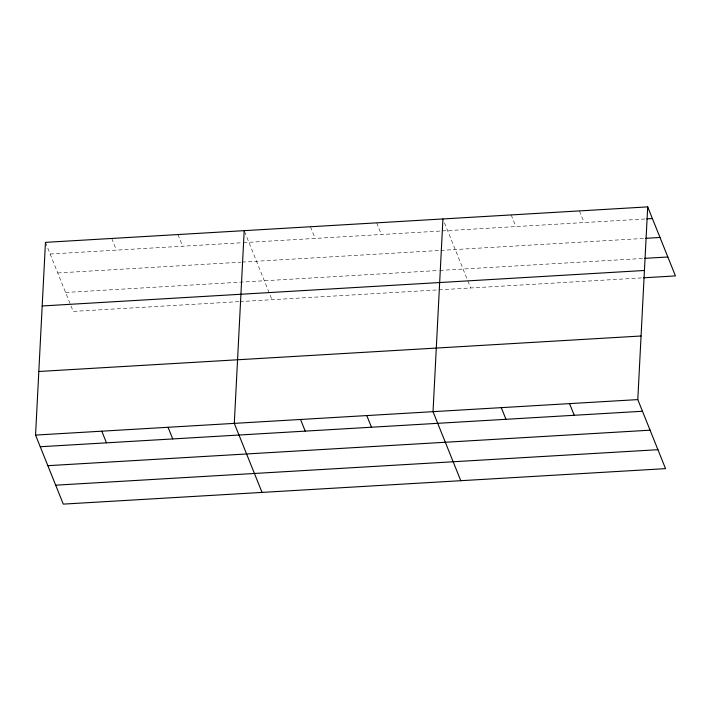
<?xml version="1.0" encoding="UTF-8"?>
<svg xmlns="http://www.w3.org/2000/svg" width="711" height="711" viewBox="0 0 711 711"><rect width="100%" height="100%" fill="white"/><g stroke="black" fill="none" stroke-linecap="round" stroke-linejoin="round"><path stroke-width="0.53" stroke-dasharray="3.56 2.67" d="M50.143 254.023L242.264 242.709M243.366 242.638L645.784 218.935M57.76 272.962L241.038 262.163M242.14 262.092L439.78 250.45M440.882 250.388L644.584 238.381M65.599 292.461L438.785 270.482M439.887 270.411L643.624 258.413M238.825 301.642L73.206 311.4L45.851 243.34M239.927 301.58L642.424 277.859M579.447 210.909L584.131 222.561M511.191 214.926L515.875 226.587M444.499 222.836L467.483 280.01M467.882 281.005L470.691 287.982M376.688 222.854L381.38 234.506M310.44 226.756L315.133 238.416M244.593 231.626L271.949 299.687M177.954 234.559L182.638 246.219M111.707 238.461L116.391 250.121"/><path stroke-width="1.07" d="M647.703 206.883L637.794 399.6L665.54 468.638L63.297 504.117L35.55 435.088L45.46 242.362L647.703 206.883L675.45 275.912L643.526 277.797M244.202 230.657L234.292 423.374L262.039 492.403M442.935 218.952L433.026 411.669L460.781 480.698M646.886 218.864L652.387 218.544M645.686 238.318L659.995 237.474M644.717 258.342L667.842 256.982M42.189 305.961L644.433 270.482M38.821 371.489L641.064 336.001M35.55 435.088L637.794 399.6M40.234 446.739L642.477 411.26M47.85 465.678L650.085 430.191M55.689 485.186L657.933 449.699M569.538 403.626L574.221 415.277M501.282 407.643L505.965 419.303M366.778 415.571L371.471 427.231M300.54 419.472L305.223 431.133M168.045 427.275L172.729 438.936M101.797 431.177L106.481 442.837"/></g></svg>
